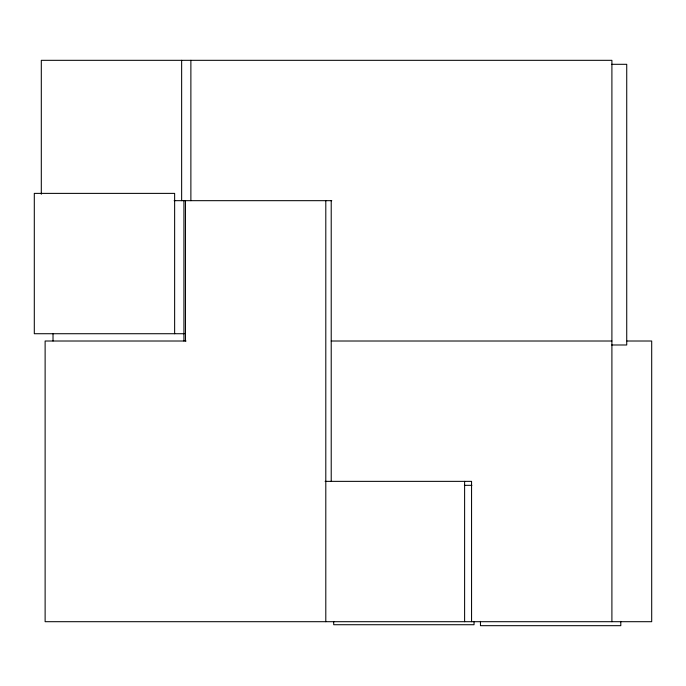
<?xml version="1.0" encoding="UTF-8"?>
<svg xmlns="http://www.w3.org/2000/svg" width="686" height="686" viewBox="0 0 686 686"><rect width="100%" height="100%" fill="white"/><g stroke="black" fill="none" stroke-linecap="round" stroke-linejoin="round"><path stroke-width="1.03" d="M611.732 64.304L626.73 64.304L626.73 344.989L611.732 344.989M174.15 200.672L331.767 200.672M184.285 333.722L34.3 333.722L34.3 193.383L174.638 193.383L174.638 333.722M186.069 341.011L45.122 341.011L45.122 621.696L651.7 621.696L651.7 341.011L627.064 341.011M331.218 341.011L611.903 341.011M325.13 481.358L471.565 481.358L471.565 621.696M464.388 485.328L471.882 485.328M620.796 621.387L620.796 625.675L480.457 625.675L480.457 621.387M611.903 621.696L611.903 60.325L41.306 60.325L41.306 194.241M474.043 621.507L474.043 624.723L333.705 624.723L333.705 621.507M464.611 481.358L464.611 621.696M331.218 200.672L331.218 481.358M325.799 200.672L325.799 621.696M190.88 60.325L190.88 200.672M185.46 200.672L185.46 341.011M183.925 200.672L183.925 341.011M181.644 60.325L181.644 200.672M53.019 333.516L53.019 341.011"/></g></svg>
